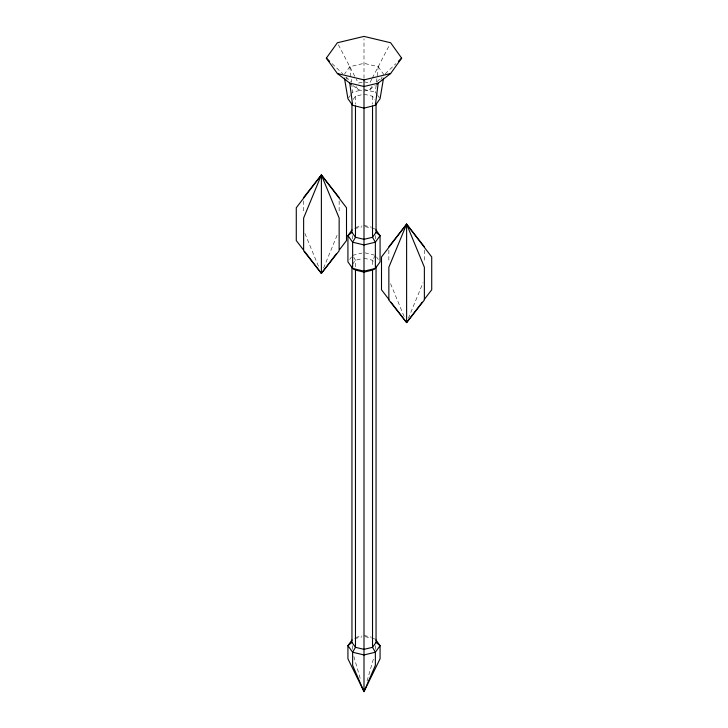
<?xml version="1.0" encoding="UTF-8"?>
<svg xmlns="http://www.w3.org/2000/svg" width="728" height="728" viewBox="0 0 728 728"><rect width="100%" height="100%" fill="white"/><g stroke="black" fill="none" stroke-linecap="round" stroke-linejoin="round"><path stroke-width="0.55" stroke-dasharray="3.64 2.73" d="M364 78.342L364 38.666M377.131 94.64L375.366 92.174L376.349 83.32M376.476 82.209L378.205 66.712L364 63.318L349.795 66.712L344.562 74.001M367.067 680.962L374.137 656.492M323.55 268.122L337.41 234.516M408.344 318.373L423.068 282.673M371.799 79.079L369.706 83.11L364 81.745M372.327 78.069L389.589 44.79M375.366 255.328L372.527 260.251L372.527 267.067M348.521 97.916L350.286 95.459M350.869 94.64L352.634 92.174L361.934 89.953M353.126 99.518L355.473 96.242L361.871 94.713M364 91.064L369.706 89.699L372.072 86.404M380.817 79.47L382.127 77.65M349.695 259.432L351.46 256.966M352.534 264.346L355.473 260.251L361.871 258.722M377.004 81.691L381.936 76.986M385.221 73.847L395.914 63.636M369.706 89.699L374.938 85.658M362.098 82.2L358.294 83.11L356.201 79.079M355.473 227.445L361.871 225.917M354.7 228.592L361.934 226.863M352.634 255.328L361.934 253.107M355.473 637.473L361.871 635.944M354.7 638.62L361.934 636.891M364 89.462L375.366 92.174M353.062 85.658L358.294 89.699L362.098 90.609M364 94.203L372.527 96.242L374.875 99.518M364 225.407L371.453 227.191M365.037 226.617L371.235 228.101M372.263 228.346L375.366 229.083M365.037 252.862L374.329 255.082M364 258.213L372.527 260.251L374.283 262.708M364 635.435L371.453 637.218M365.037 636.645L371.235 638.128M372.263 638.374L375.366 639.12M332.086 63.636L342.779 73.847M346.064 76.986L350.996 81.691M378.205 66.712L384.084 74.911M377.714 95.459L379.479 97.916M355.928 86.404L358.294 89.699M345.873 77.65L347.183 79.47M376.54 256.966L378.305 259.432M353.772 257.293L355.473 260.251L355.473 267.067M338.411 44.79L355.674 78.069M390.59 283.72L404.45 317.326M304.932 233.47L318.791 267.067M353.863 656.492L360.933 680.962M349.795 66.712L351.524 82.209M351.651 83.32L352.634 92.174M424.369 250.114L424.369 262.553M388.852 250.114L388.852 262.553M375.366 235.644L375.366 238.93M375.366 645.672L375.366 652.233M372.527 96.242L372.527 104.159M355.473 96.242L355.473 104.159M352.634 235.644L352.634 238.93M352.634 645.672L352.634 650.049M339.148 200.91L339.148 213.35M303.631 200.91L303.631 213.35"/><path stroke-width="1.09" d="M339.148 197.516L321.385 174.966L321.385 273.373L339.148 250.814L339.148 218.018L321.385 174.966L303.631 197.516M375.366 105.296L378.205 83.119L364 86.514L349.795 83.119L352.634 105.296L364 108.117L375.366 105.296L380.071 98.735L383.538 78.16M352.052 639.939L347.929 645.672L347.929 658.795L364 691.6L364.61 689.471M339.712 249.431L346.501 240.568L346.501 207.762L321.385 174.966L303.631 218.018L303.631 250.814L321.385 273.373L336.318 253.863M424.369 246.719L406.615 224.169L388.852 267.221L388.852 300.018L406.615 322.577L424.369 300.018L424.369 267.221L406.615 224.169L388.852 246.719M352.052 229.902L347.929 235.644L347.929 261.889L352.634 268.45L355.473 270.088L355.473 647.319L352.634 652.233L352.634 665.356L364 691.6L375.366 665.356L375.366 652.233L372.527 647.319L372.527 270.088L375.366 268.45L380.071 261.889L380.071 235.644L375.948 229.902M363.39 689.471L364 691.6L380.071 658.795L380.071 645.672L375.948 639.939M351.315 84.302L337.364 73.519L326.335 58.149L337.364 42.77L364 36.4L390.636 42.77L401.665 58.149L390.636 73.519L376.685 84.302M376.048 103.422L376.048 232.369L372.527 237.292L364 239.321L355.473 237.292L351.952 232.369L351.952 103.422M376.048 266.302L376.048 642.396L372.527 647.319L364 649.358L355.473 647.319L351.952 642.396L351.952 266.302M321.385 174.966L296.278 207.762L296.278 240.568L303.066 249.431M424.251 299.526L431.722 289.771L431.722 256.966L406.615 224.169L381.499 256.966L381.499 289.771L388.97 299.526M391 302.184L406.615 322.577L422.222 302.184M398.38 61.288L401.665 58.149M351.952 232.369L347.929 235.644L352.634 242.206L352.634 268.45L364 271.171L375.366 268.45L375.366 242.206L372.527 237.292L372.527 106.079M351.952 642.396L347.929 645.672L352.634 652.233L364 654.954L375.366 652.233L380.071 645.672L376.048 642.396M337.364 73.519L364 79.889L390.636 73.519M372.527 270.088L364 272.126L355.473 270.088M376.048 232.369L380.071 235.644L375.366 242.206L364 244.926L352.634 242.206L355.473 237.292L355.473 106.079M326.335 58.149L329.62 61.288M304.422 251.206L321.385 273.373M352.634 105.296L347.929 98.735L344.462 78.16M406.615 224.169L406.615 322.577M364 79.889L364 691.6"/></g></svg>
